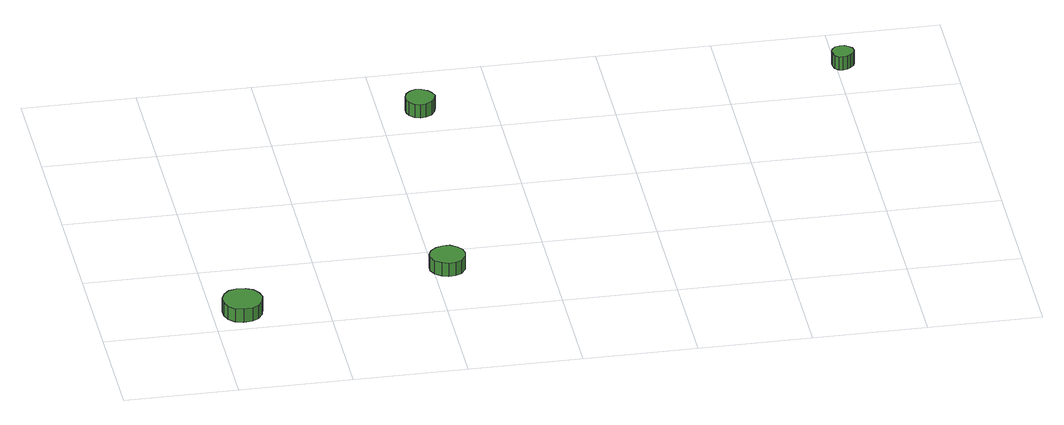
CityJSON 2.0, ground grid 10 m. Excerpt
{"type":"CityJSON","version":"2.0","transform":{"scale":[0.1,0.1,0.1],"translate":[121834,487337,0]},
"CityObjects":{
"tree1":{"type":"SolitaryVegetationObject","attributes":{"function":"something"},"geometry":[{"type":"MultiSurface","lod":"1","boundaries":[[[0,1,2,3,4,5,6,7,8,9,10,11,12,13,14]],[[15,16,17,18,19,20,21,22,23,24,25,26,27,28,29]],[[0,29,28,1]],[[1,28,27,2]],[[2,27,26,3]],[[3,26,25,4]],[[4,25,24,5]],[[5,24,23,6]],[[6,23,22,7]],[[7,22,21,8]],[[8,21,20,9]],[[9,20,19,10]],[[10,19,18,11]],[[11,18,17,12]],[[12,17,16,13]],[[13,16,15,14]],[[14,15,29,0]]]}]},
"tree2":{"type":"SolitaryVegetationObject","attributes":{"function":"something"},"geometry":[{"type":"MultiSurface","lod":"1","boundaries":[[[30,31,32,33,34,35,36,37,38,39,40,41,42,43,44]],[[45,46,47,48,49,50,51,52,53,54,55,56,57,58,59]],[[30,59,58,31]],[[31,58,57,32]],[[32,57,56,33]],[[33,56,55,34]],[[34,55,54,35]],[[35,54,53,36]],[[36,53,52,37]],[[37,52,51,38]],[[38,51,50,39]],[[39,50,49,40]],[[40,49,48,41]],[[41,48,47,42]],[[42,47,46,43]],[[43,46,45,44]],[[44,45,59,30]]]}]},
"tree3":{"type":"SolitaryVegetationObject","attributes":{"function":"something"},"geometry":[{"type":"MultiSurface","lod":"1","boundaries":[[[60,61,62,63,64,65,66,67,68,69,70,71,72,73,74]],[[75,76,77,78,79,80,81,82,83,84,85,86,87,88,89]],[[60,89,88,61]],[[61,88,87,62]],[[62,87,86,63]],[[63,86,85,64]],[[64,85,84,65]],[[65,84,83,66]],[[66,83,82,67]],[[67,82,81,68]],[[68,81,80,69]],[[69,80,79,70]],[[70,79,78,71]],[[71,78,77,72]],[[72,77,76,73]],[[73,76,75,74]],[[74,75,89,60]]]}]},
"tree4":{"type":"SolitaryVegetationObject","attributes":{"function":"something"},"geometry":[{"type":"MultiSurface","lod":"1","boundaries":[[[90,91,92,93,94,95,96,97,98,99,100,101,102,103,104]],[[105,106,107,108,109,110,111,112,113,114,115,116,117,118,119]],[[90,119,118,91]],[[91,118,117,92]],[[92,117,116,93]],[[93,116,115,94]],[[94,115,114,95]],[[95,114,113,96]],[[96,113,112,97]],[[97,112,111,98]],[[98,111,110,99]],[[99,110,109,100]],[[100,109,108,101]],[[101,108,107,102]],[[102,107,106,103]],[[103,106,105,104]],[[104,105,119,90]]]}]}
},
"vertices":[
[44,28,21],[42,35,21],[38,41,21],[32,44,21],[24,45,21],[17,43,21],[12,38,21],[9,31,21],[9,24,21],[12,17,21],[17,12,21],[24,10,21],[32,11,21],[38,14,21],[42,20,21],[42,20,8],[38,14,8],[32,11,8],[24,10,8],[17,12,8],[12,17,8],[9,24,8],[9,31,8],[12,38,8],[17,43,8],[24,45,8],[32,44,8],[38,41,8],[42,35,8],[44,28,8],
[228,72,20],[227,78,20],[223,83,20],[217,87,20],[211,87,20],[205,85,20],[200,81,20],[197,75,20],[197,69,20],[200,63,20],[205,59,20],[211,57,20],[217,57,20],[223,60,20],[227,66,20],[227,66,7],[223,60,7],[217,57,7],[211,57,7],[205,59,7],[200,63,7],[197,69,7],[197,75,7],[200,81,7],[205,85,7],[211,87,7],[217,87,7],[223,83,7],[227,78,7],[228,72,7],
[249,336,21],[247,341,21],[244,345,21],[239,348,21],[234,349,21],[229,347,21],[225,343,21],[223,338,21],[223,333,21],[225,328,21],[229,324,21],[234,322,21],[239,323,21],[244,326,21],[247,330,21],[247,330,8],[244,326,8],[239,323,8],[234,322,8],[229,324,8],[225,328,8],[223,333,8],[223,338,8],[225,343,8],[229,347,8],[234,349,8],[239,348,8],[244,345,8],[247,341,8],[249,336,8],
[616,350,20],[615,354,20],[612,357,20],[609,359,20],[605,359,20],[601,358,20],[598,355,20],[597,352,20],[597,348,20],[598,344,20],[601,341,20],[605,340,20],[609,341,20],[612,343,20],[615,346,20],[615,346,7],[612,343,7],[609,341,7],[605,340,7],[601,341,7],[598,344,7],[597,348,7],[597,352,7],[598,355,7],[601,358,7],[605,359,7],[609,359,7],[612,357,7],[615,354,7],[616,350,7]
]}
